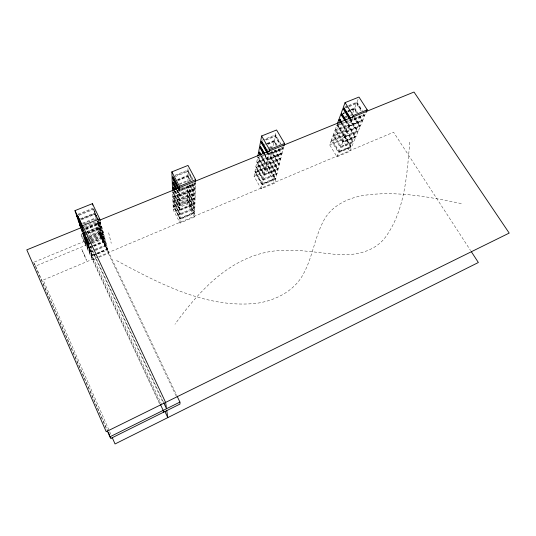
<?xml version="1.0" encoding="UTF-8"?>
<svg xmlns="http://www.w3.org/2000/svg" width="536" height="536" viewBox="0 0 536 536"><rect width="100%" height="100%" fill="white"/><g stroke="black" fill="none" stroke-linecap="round" stroke-linejoin="round"><path stroke-width="0.4" stroke-dasharray="2.68 2.01" d="M193.818 212.96L187.453 200.216L193.818 212.96L180.317 218.634L173.965 205.797L180.317 218.634M187.473 196.31L187.473 195.653L193.931 208.544L187.473 196.31L173.832 201.938L180.243 214.273L173.811 201.281L173.832 201.938M194.045 204.015L187.5 190.963L194.045 204.015L180.176 209.797L173.651 196.645L180.176 209.797M187.526 186.843L187.533 186.146L194.166 199.359L187.526 186.843L173.51 192.571L180.103 205.194L173.49 191.881L173.51 192.571M187.553 181.912L187.56 181.195M189.858 181.108L187.587 176.103L177.711 180.096M191.848 179.54L187.613 171.627L187.62 170.87L192.243 179.52M194.581 216.933L187.727 203.908L187.754 200.095L173.128 206.152L173.262 209.918L180.062 223.056L194.581 216.933L194.682 213.241L187.754 200.095M194.702 212.618L187.754 199.452L187.781 195.54L172.96 201.65L173.101 205.516L179.989 218.802L194.702 212.618L194.803 208.832L187.781 195.54M194.823 208.196L187.788 194.876L187.814 190.863L172.786 197.027L172.934 201L179.915 214.434L194.823 208.196L194.93 204.303L187.814 190.863M194.95 203.647L187.821 190.18L187.848 186.052L172.612 192.277L172.766 196.357L179.841 209.945L194.95 203.647L195.064 199.653L187.848 186.052M188.652 181.845L187.881 180.398L187.908 176.036L177.47 180.257M190.655 180.431L187.915 175.299L187.948 170.81L175.285 175.828M192.853 179.218L187.948 170.053L187.962 168.512M189.429 184.719L194.287 194.568L189.047 184.726M177.309 190.561L179.949 195.586L194.407 189.644L191.767 183.942M194.535 184.578L194.555 183.841L179.855 189.851L179.868 190.582L194.535 184.578L193.771 183.138M172.592 191.587L179.761 205.335L195.084 198.977L195.198 194.87L189.804 184.732M174.703 191.071L179.681 200.591L195.218 194.173L195.332 189.952L192.21 184.089M176.88 190.521L179.6 195.707L195.352 189.235L195.473 184.887L194.347 182.776M178.763 189.262L179.513 190.689L195.493 184.15L195.56 181.918M409.772 142.141C406.925 174.569 405.189 210.025 385.371 237.321C373.371 253.086 352.159 256.302 333.64 254.178C310.445 251.826 286.78 247.31 263.672 252.878C225.18 262.144 197.322 293.447 174.984 324.226M254.064 176.331L254.814 172.324L268.482 166.663L275.685 179.165L274.707 183.098L261.139 188.826L254.064 176.331L267.591 170.709L268.482 166.663M254.942 171.647L255.712 167.534L269.554 161.832L276.857 174.461L275.852 178.501L262.117 184.277L254.942 171.647L268.637 165.979L269.554 161.832M255.84 166.843L256.637 162.622L270.647 156.874L278.057 169.637L277.025 173.778L263.116 179.6L255.84 166.843L269.709 161.128L270.647 156.874M256.771 161.912L257.582 157.577L271.772 151.782L279.29 164.686L278.231 168.934L264.148 174.81L256.771 161.912L270.807 156.15L271.772 151.782M275.015 178.227L274.854 178.89L262.238 184.19L255.652 172.599L255.779 171.922L262.379 183.533L275.015 178.227L268.375 166.703M263.236 179.533L256.556 167.815L256.69 167.118L263.384 178.857L276.181 173.503L269.447 161.859M277.373 168.652L277.199 169.356L264.268 174.749L257.488 162.904L257.628 162.194L264.416 174.053L277.373 168.652L270.546 156.887M265.32 169.832L258.446 157.865L258.587 157.128L265.474 169.121L278.599 163.681L271.672 151.789M261.139 188.826L261.977 184.933L254.814 172.324M262.117 184.277L262.975 180.277L255.712 167.534M263.116 179.6L263.993 175.5L256.637 162.622M264.148 174.81L265.045 170.595L257.582 157.577M274.935 149.986L280.556 159.594L279.47 163.962L265.199 169.885L266.124 165.557L260.543 155.862M278.599 148.82L281.856 154.368L280.737 158.857L266.285 164.827L267.236 160.378L264 154.777M281.949 146.898L283.189 149.001L282.043 153.611L267.397 159.627L268.375 155.058L267.142 152.934M283.779 146.636L283.383 148.217L268.543 154.288L268.878 152.72M267.216 143.976L274.117 141.189L273.099 145.799L269.307 147.34M277.146 145.269L274.291 140.405L275.337 135.668L265.24 139.735M280.898 144.003L275.517 134.871L276.234 131.621M276.181 173.503L276.013 174.187L269.293 162.562L256.556 167.815M278.599 163.681L278.419 164.398L271.511 152.526L258.446 157.865M274.894 150.087L279.852 158.569L279.671 159.306L274.311 150.127M264.603 154.562L267.518 159.601L280.958 154.08L281.145 153.316L278.633 149.028M267.859 152.901L268.657 154.274L282.284 148.7L282.479 147.923L268.824 153.504M337.124 124.446L351.455 147.286L349.713 151.427L337.003 156.8L329.694 144.894L331.221 140.68L344.092 135.347L350.939 146.321L350.645 147.018L338.839 151.989L331.483 139.97L333.05 135.655L346.075 130.275L344.306 134.663L331.483 139.97M348.025 125.123L355.67 137.263L342.531 142.744L340.829 147.065L333.312 134.925L334.92 130.496L348.105 125.069L355.147 136.258L354.839 136.995L342.752 142.033L335.194 129.752L336.843 125.21L350.189 119.729L357.338 131.032L357.016 131.789L349.887 120.499L337.687 125.484L344.789 136.861L358.175 131.307L360.105 126.724L354.423 117.773M337.687 125.484L337.961 124.721L345.084 136.117L344.789 136.861M329.694 144.894L342.37 139.621L344.092 135.347M333.312 134.925L346.29 129.578L348.105 125.069M335.194 129.752L348.32 124.372L350.189 119.729M352.815 112.855L354.517 108.627L357.117 112.701M350.959 109.438L354.738 107.91L356.768 102.858L361.606 110.403M348.574 105.518L356.989 102.135L358.41 98.51M341.787 123.441L353.539 142.341L351.75 146.589L338.893 151.996L339.114 151.293L350.939 146.321M340.99 123.26L352.722 142.074L353.016 141.357L341.05 146.362L340.769 147.072L353.84 141.625L355.67 137.263M350.102 119.796L357.86 132.064L355.984 136.533L342.819 142.02L343.04 141.303L355.147 136.258M354.457 117.612L359.576 125.672L347.174 130.791L346.872 131.561L360.433 125.947L362.41 121.243L358.859 115.682M346.001 121.33L349.016 126.114L349.325 125.324L361.88 120.165L359.281 116.098M351.214 120.52L351.536 119.709L364.245 114.516L363.904 115.334L351.214 120.52L350.343 119.139M337.003 156.8L338.618 152.686L351.455 147.286M338.893 151.996L340.548 147.782L353.539 142.341M342.819 142.02L344.561 137.584L357.86 132.064M344.856 136.834L346.645 132.285L360.105 126.724M362.41 121.243L348.789 126.844L346.946 131.514L341.713 123.173M346.001 121.136L349.097 126.054L350.986 121.263L364.775 115.615L363.877 114.208M351.857 119.039L351.301 120.453L365.123 114.798L365.72 113.384M359.576 125.672L359.254 126.442L353.72 117.726M349.016 126.114L361.545 120.962L361.88 120.165M349.097 126.054L362.745 120.446L364.775 115.615M90.095 240.53L85.593 242.399L86.752 245.877L93.217 259.726L96.179 258.479M99.14 257.226L108.775 253.16L107.877 249.763L101.284 235.9L90.819 240.235M96.306 253.957L92.494 255.558L92.313 254.995L96.132 253.387M96.895 253.072L106.832 248.892L100.755 236.115L108.775 253.16M180.304 218.018L193.838 212.336M97.07 253.635L106.986 249.468L106.832 248.892M96.447 253.93L91.937 255.826L90.819 252.396L84.206 238.239L87.998 236.657M97.197 253.615L107.723 249.193L106.798 245.702L100.118 231.679L88.748 236.363M93.217 259.726L92.125 256.389L95.127 255.129M98.121 253.863L107.877 249.763M180.062 223.056L180.002 219.418L194.682 213.241M261.977 184.933L275.685 179.165M97.88 256.978L43.202 280.047L109.337 430.944M98.651 256.65L393.598 132.211L470.615 250.593M91.006 250.975L84.909 237.93L91.194 251.558L91.006 250.975L94.684 249.434M95.421 249.126L105.733 244.811L99.582 231.887L107.723 249.193M180.237 213.643L193.945 207.908M86.618 232.383L82.779 233.957L84.005 237.636L90.624 251.82L106.637 245.113L105.686 241.528L98.926 227.338L87.207 232.115M90.819 252.396L94.624 250.801M95.381 250.486L106.798 245.702M179.989 218.802L179.929 215.07L194.803 208.832M262.975 180.277L276.857 174.461M92.648 245.595L89.659 246.841L89.854 247.438L92.842 246.198M93.398 245.287L104.607 240.617L98.376 227.532L106.637 245.113M180.163 209.147L194.065 203.358M93.586 245.883L104.768 241.227L104.607 240.617M84.293 228.303L81.311 229.555L82.571 233.341L89.278 247.692L90.758 247.076M93.706 245.843L105.525 240.919L104.547 237.234L97.693 222.869L85.03 228.041M90.624 251.82L89.472 248.289L93.331 246.681M94.108 246.359L105.686 241.528M179.915 214.434L179.848 210.594L194.93 204.303M263.993 175.5L278.057 169.637M92.494 255.558L86.484 242.694L90.282 241.12M91.04 240.805L100.922 236.711M173.986 206.434L187.446 200.859M255.652 172.599L268.228 167.386L274.854 178.89M88.48 243.203L88.279 242.587L90.557 241.649M91.314 241.334L103.448 236.302L97.137 223.056L105.525 240.919M180.089 204.524L194.179 198.682M345.084 136.117L357.338 131.032M81.097 228.919L87.891 243.451L104.379 236.611L103.374 232.812L97.82 221.18M89.278 247.692L88.092 244.061L91.08 242.821M91.83 242.513L104.547 237.234M179.841 209.945L179.774 205.998L195.064 199.653M265.045 170.595L279.29 164.686M88.916 239.458L33.58 262.339L35.617 266.077L90.926 243.11M91.676 242.795L101.431 238.748M86.752 245.877L91.917 243.733M92.654 243.424L102.255 239.431L101.284 235.9M173.262 209.918L187.727 203.908M85.11 238.54L99.75 232.497M345.787 131.005L333.868 135.923L334.136 135.193L341.05 146.362M89.17 237.26L102.255 231.86L96.567 219.941M175.198 191.238L180.022 200.457L180.016 199.767L194.3 193.871M279.852 158.569L266.56 164.056L261.628 155.5M81.646 228.785L86.464 239.083L103.2 232.168L102.162 228.262L95.127 213.542L80.547 219.438M87.891 243.451L86.671 239.713L88.949 238.775M89.706 238.46L103.374 232.812M179.761 205.335L179.694 201.275L195.198 194.87M266.124 165.557L280.556 159.594M89.673 239.143L100.326 234.741M92.125 256.389L85.398 241.81L89.887 239.954M90.638 239.646L101.116 235.304L100.118 231.679M173.101 205.516L187.754 199.452M86.665 233.039L83.69 234.266L83.489 233.642L89.854 247.438M87.408 232.738L98.55 228.162M173.677 197.315L187.5 191.64M257.488 162.904L270.385 157.611L277.199 169.356M86.886 233.093L101.029 227.284L97.063 218.99M179.949 195.586L179.935 194.883L194.427 188.933M281.145 153.316L267.678 158.85L264.757 153.805M88.078 233.314L101.987 227.599L100.205 222.085M87.837 233.441L101.204 227.947L101.029 227.284M86.464 239.083L85.204 235.237L102.162 228.262M179.681 200.591L179.607 196.417L195.332 189.952M267.236 160.378L281.856 154.368M159.621 403.923L82.43 238.326L87.797 236.068M88.42 235.853L99.951 231.063L98.926 227.338M172.934 201L187.788 194.876M85.398 228.443L99.763 222.574L98.034 218.956M86.008 228.323L97.311 223.706M85.727 229.033L100.734 222.896L100.373 221.515M85.613 229.113L99.944 223.257L99.763 222.574M85.941 229.703L100.915 223.579M179.6 195.707L179.526 191.412L195.473 184.887M268.375 155.058L283.189 149.001M82.571 233.341L98.751 226.701L97.693 222.869M172.766 196.357L187.821 190.18M82.43 238.326L81.063 234.299L84.856 232.745M85.619 232.43L97.003 227.76L176.692 395.287M84.567 223.787L89.921 221.609M94.51 219.74L96.044 219.117L95.857 218.454M267.518 149.397L269.722 148.499M270.459 148.204L272.663 147.306M345.841 117.552L347.382 116.922M350.47 115.669L352.011 115.039M84.105 226.5L98.818 220.504M84.829 227.398L97.512 222.219M180.217 188.471L184.036 186.917M337.861 124.144L340.072 123.24M82.611 223.144L96.246 217.603L95.127 213.542M179.372 183.855L187.881 180.398M345.077 116.573L346.571 115.964M82.819 223.8L96.426 218.273M179.319 184.545L187.875 181.114M269.903 147.789L272.931 146.556M344.782 117.364L347.013 116.453M350.745 114.939L352.326 114.248M80.326 218.762L94.939 212.859L94.169 210.065M177.456 179.526L187.915 175.299M264.302 144.445L266.606 143.514M267.377 143.199L274.291 140.405M347.938 110.657L350.202 109.746M80.46 219.405L94.544 213.717L96.708 218.239M267.303 143.883L274.017 141.169L276.536 145.457M342.732 113.391L344.206 112.794M347.884 111.307L350.832 110.115M351.569 109.82L354.517 108.627M343.1 113.304L344.608 112.694M347.63 111.468L350.651 110.249M351.402 109.947L354.423 108.728L357.083 112.895M81.418 219.787L94.738 214.4L94.544 213.717M177.724 180.826L187.587 176.84M267.886 144.358L273.849 141.946L275.94 145.511M343.167 113.9L344.641 113.31M348.32 111.823L351.261 110.63M351.991 110.336L354.202 109.445L356.36 112.828M77.901 214.266L92.842 208.263M175.064 175.232L187.948 170.053M262.205 140.218L275.517 134.871M344.748 107.053L347.81 105.826M78.129 214.97L93.19 208.832L97.686 218.232M344.836 107.656L348.259 106.349M349.03 106.041L356.768 102.858M79.114 215.284L93.385 209.536L93.19 208.832M175.305 176.579L187.613 171.627M266.01 140.084L275.062 136.439L279.738 144.372M346.022 107.883L348.253 106.986M348.996 106.684L356.44 103.689L361.271 111.227M461.308 203.58C429.296 196.906 396.191 190.515 363.455 195.452C348.467 198.005 333.285 204.96 325.01 218.279C314.867 235.458 313.125 256.108 303.577 273.595C294.733 290.78 275.933 300.281 257.474 303.202C206.956 309.038 159.373 283.584 116.352 260.442M356.989 102.135L362.41 110.577M356.668 102.966L361.626 110.697M363.026 113.96L363.904 115.334M354.738 107.91L357.854 112.788M359.629 115.575L362.745 120.446M358.524 116.218L361.545 120.962M354.738 116.989L360.433 125.947M350.403 119.026L358.175 131.307M349.707 119.247L350.986 121.263M346.31 120.533L349.325 125.324M348.32 124.372L355.984 136.533M345.251 121.23L348.789 126.844M354.839 136.995L347.81 125.819L335.75 130.771L336.025 130.02L343.04 141.303M342.504 123.34L347.174 130.791M346.29 129.578L353.84 141.625M344.306 134.663L351.75 146.589M350.645 147.018L343.81 136.064L332.032 140.948L332.293 140.238L339.114 151.293M336.843 125.21L344.561 137.584M342.37 139.621L349.713 151.427M334.92 130.496L342.531 142.744M333.05 135.655L340.548 147.782M331.221 140.68L338.618 152.686M282.552 146.817L283.383 148.217M275.337 135.668L280.295 144.09M275.243 135.635L280.067 143.829M281.434 147.259L282.284 148.7M279.189 148.747L282.043 153.611M274.117 141.189L276.563 145.35M278.03 149.082L280.958 154.08M275.511 149.919L280.737 158.857M271.94 151.045L279.47 163.962M270.807 156.15L278.231 168.934M267.719 152.867L268.543 154.288M269.709 161.128L277.025 173.778M264.556 154.723L267.397 159.627M268.637 165.979L275.852 178.501M261.481 156.244L266.399 164.786M261.092 155.809L266.285 164.827M267.591 170.709L274.707 183.098M257.716 156.847L265.199 169.885M194.742 182.743L195.493 184.15M187.948 170.81L192.464 179.259M192.223 183.366L195.352 189.235M187.908 176.036L190.253 180.431M187.587 176.103L190.246 181.094M191.379 183.955L194.407 189.644M190.2 184.746L195.218 194.173M187.848 185.356L195.084 198.977M179.104 189.128L179.868 190.582M178.408 189.282L179.526 191.412M177.671 190.568L179.935 194.883M176.512 190.501L179.607 196.417M175.553 191.245L180.016 199.767M174.347 191.044L179.694 201.275M172.612 192.277L179.774 205.998M172.786 197.027L179.848 210.594M172.96 201.65L179.929 215.07M173.128 206.152L180.002 219.418M100.024 221.401L100.734 222.896M94.142 209.415L95.924 213.14M93.385 209.536L101.987 227.599M94.738 214.4L96.534 218.159M97.967 221.174L101.204 227.947M97.981 221.247L103.2 232.168M96.4 219.861L104.379 236.611M176.049 395.742L98.155 231.847L97.003 227.76M84.045 230.822L85.392 233.703M82.772 228.443L83.475 229.951M82.638 228.363L84.99 234.587M82.283 228.443L87.066 238.842L82.149 228.343M82.068 228.544L85.204 235.237M163.333 401.94L87.522 240.034L86.263 236.155M88.279 242.587L82.028 229.227L162.877 402.275M81.861 229.435L86.671 239.713M81.311 229.555L88.092 244.061M82.779 233.957L89.472 248.289M92.313 254.995L86.289 242.105L86.484 242.694M161.778 404.781L90.497 252.121L85.552 237.039M81.063 234.299L160.016 403.575M109.672 431.708L111.012 434.77M35.617 266.077L107.301 429.919M33.58 262.339L106.878 429.932M84.346 241.341L85.68 245.287M84.206 238.239L85.398 241.81M102.255 231.86L102.43 232.503M103.448 236.302L103.616 236.925M105.733 244.811L105.894 245.401M108.641 232.785L111.254 243.304M179.486 189.215L179.513 190.689M84.882 255.947L81.74 249.173L86.43 260.355L84.882 255.947"/><path stroke-width="0.8" d="M195.56 181.918L195.62 179.681L187.982 165.436L171.862 171.882L172.029 176.451L178.388 188.551M257.856 156.103L258.553 152.398L260.148 155.165M283.973 145.846L284.562 143.474L276.589 130L261.628 135.983L260.724 140.814L267.31 152.157M269.045 151.936L269.548 149.591L261.628 135.983M337.405 123.669L338.812 119.783L340.306 119.18M366.014 112.674L367.207 109.84L358.973 97.056L345.05 102.624L343.214 107.669L350.028 118.429M352.132 118.335L353.244 115.521L367.207 109.84M107.213 430.696L109.893 436.82L179.922 402.08L177.048 396.044M109.893 436.82L110.986 438.341L179.995 404.05L179.922 402.08M82.805 227.907L82.142 225.87L99.636 218.748L92.406 203.653L74.993 210.621L76.407 214.869L82.417 227.693M179.473 188.478L179.439 186.267L195.62 179.681M269.548 149.591L284.562 143.474M82.557 227.13L26.8 249.863L106.208 431.688L509.2 233.086L414.006 92.038L99.596 220.189M471.526 251.994L478.36 262.506L115.046 443.962L112.359 437.838M345.05 102.624L353.244 115.521M350.658 118.329L344.092 107.957L343.79 108.781L349.901 118.449M349.284 118.577L342.913 108.5L341.13 113.411L345.559 120.433M345.874 119.85L341.995 113.692L341.7 114.496L345.573 120.647M344.809 120.533L340.836 114.215L339.1 118.999L341.278 122.476M341.653 121.987L339.951 119.273L339.663 120.064L341.358 122.771M338.812 119.783L340.554 122.563M268.027 152.124L261.628 141.109L261.481 141.899L267.464 152.211M266.734 152.231L260.576 141.605L259.692 146.301L263.745 153.316M264.342 153.082L260.59 146.596L260.442 147.367L264.188 153.845M263.598 154.08L259.551 147.078L258.694 151.648L260.69 155.112M261.22 154.79L259.571 151.936L259.431 152.686L260.663 154.824M171.862 171.882L179.439 186.267M179.091 188.397L172.967 176.759L178.722 188.397M178.032 188.572L172.056 177.202L172.224 181.637L176.491 189.784M176.92 189.128L173.148 181.939L176.558 189.128M176.123 189.757L172.25 182.367L172.411 186.682L174.321 190.34M174.81 189.824L173.322 186.977L174.455 189.818M173.965 190.314L172.438 187.392L172.565 190.883M83.241 226.855L165.624 402.442L166.522 408.754L163.688 402.697M77.72 215.921L82.859 226.869M77.613 215.887L82.738 226.815M74.993 210.621L82.142 225.87M82.571 227.88L78.973 220.008L79.201 220.685M82.283 227.612L76.641 215.566L78.015 219.693L81.854 227.88M81.928 227.693L80.521 224.685L80.742 225.341M81.72 227.8L78.243 220.37L81.298 228.048M81.171 227.968L79.797 225.033L80.836 228.142M164.954 411.581L167.781 417.624L166.776 410.61M160.351 404.298L163.199 410.402M108.306 432.217L109.646 435.279M110.316 436.807L110.986 438.341M92.406 203.653L92.802 205.094M99.636 218.748L100.185 220.819M163.185 410.375L163.514 412.264"/></g></svg>
